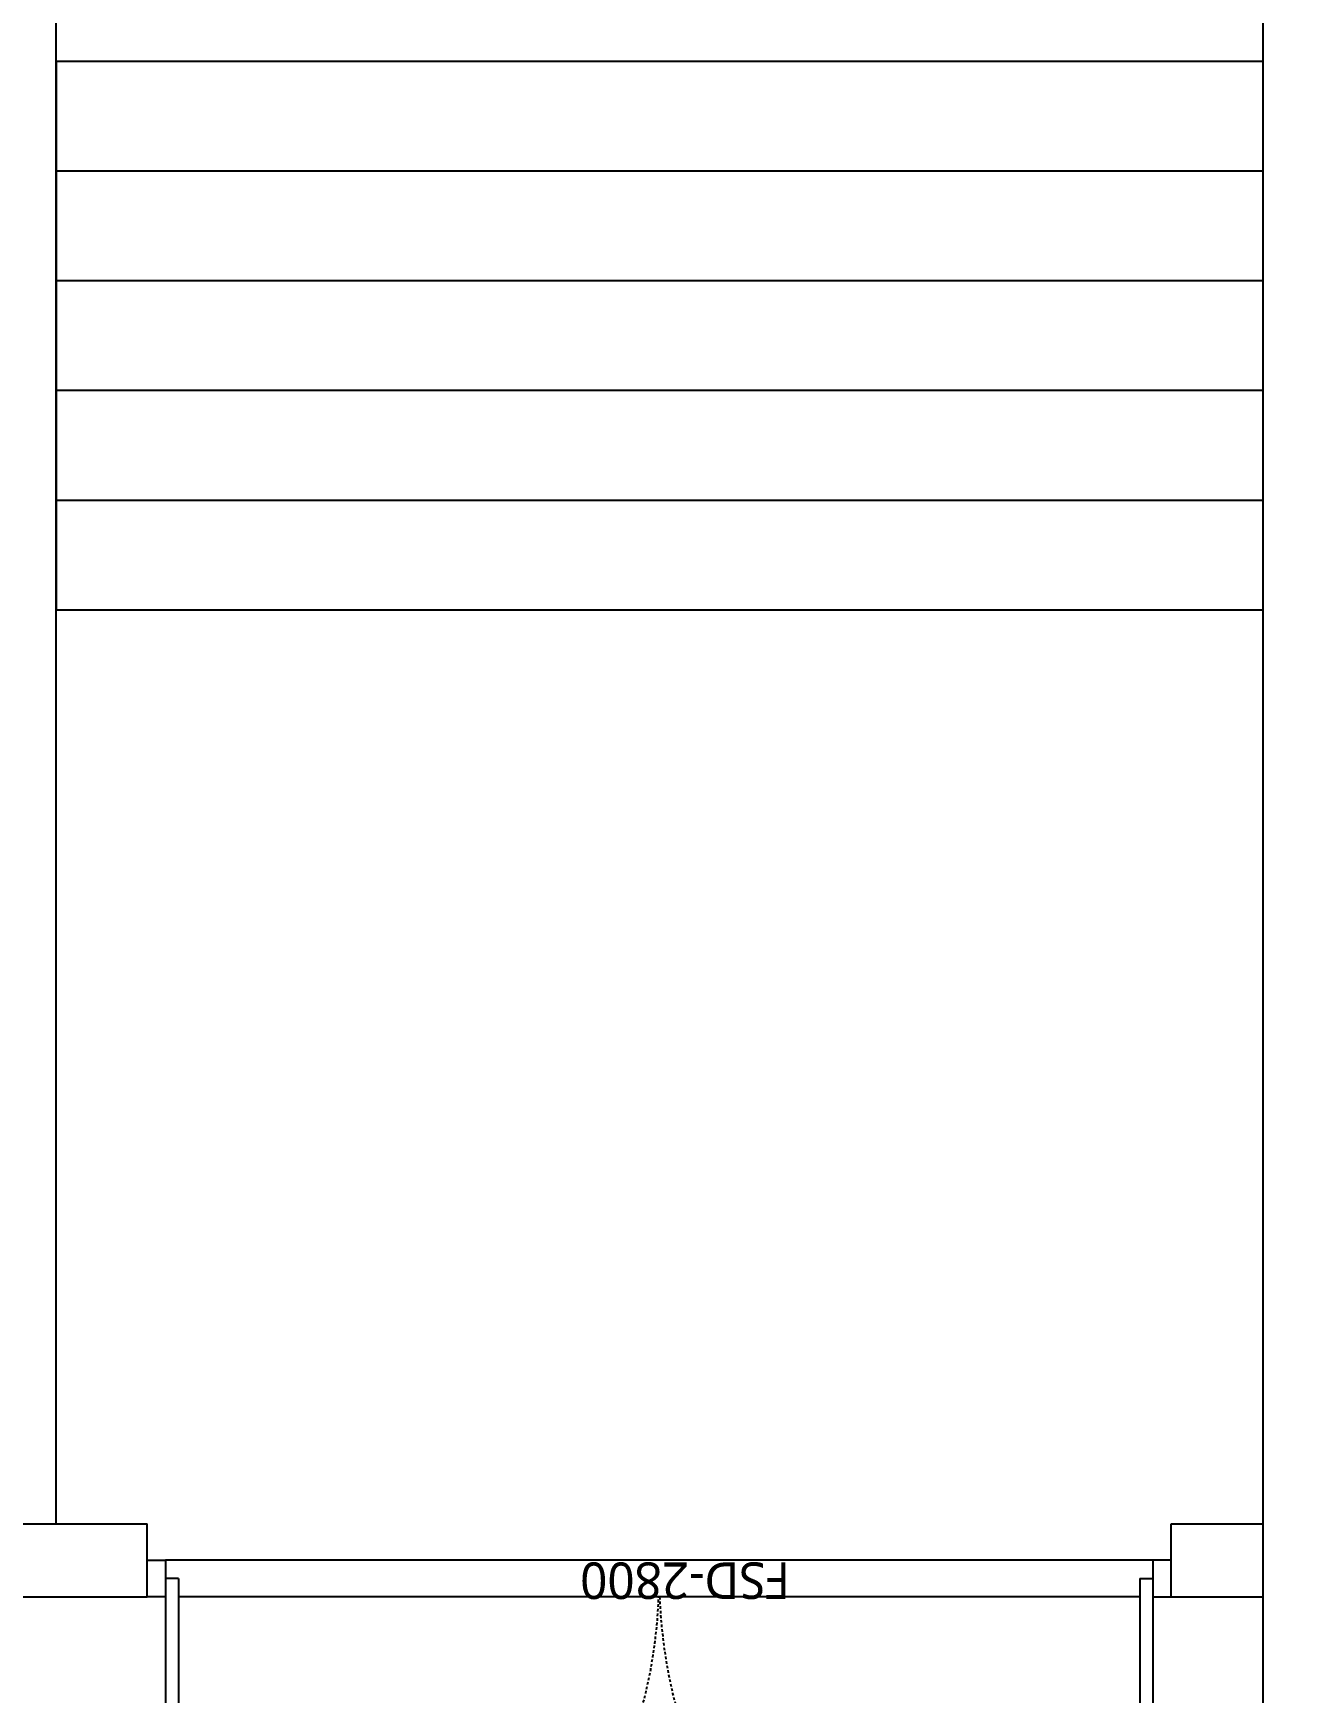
# Model space of a CAD drawing. Header units: millimetres. Extents: x -26983 to 60590, y 825 to 42375.
# Drawn here: x 56441.2 to 56508.7, y 18091.4 to 18180.2 of the extents above; entities that cross this region are included whole.
import ezdxf

# ---------------------------------------------------------------- set-up
doc = ezdxf.new("R2010")
doc.units = ezdxf.units.MM
doc.header["$LTSCALE"] = 100
doc.header["$MEASUREMENT"] = 0
doc.linetypes.add('HID', pattern=[2.5, 1.5, -1])
doc.layers.get('0').update_dxf_attribs({"linetype": 'CONTINUOUS'})
doc.layers.get('Defpoints').update_dxf_attribs({"color": 171, "linetype": 'CONTINUOUS'})
for name, color, linetype in [('DOOR', 4, 'CONTINUOUS'), ('DOOR ELE', 253, 'CONTINUOUS'), ('DOOR(OPEN ELE)', 5, 'CONTINUOUS'), ('ELE9', 9, 'CONTINUOUS')]:
    doc.layers.add(name, color=color, linetype=linetype)
doc.styles.add('나눔바른고딕', font='NanumBarunGothic.ttf')

# ---------------------------------------------------------------- blocks, each defined once
blk = doc.blocks.new('A$Cebd64fee')
at = {"layer": 'DOOR'}
for p, q in [((49.99818705860525, 1441.054975409992), (84.99818705860525, 1441.054975409992)), ((49.99818705860525, 91.05497573036699), (49.99818705860525, 1441.054975409992)), ((84.99818705860525, 91.05497573036699), (84.99818705860525, 1441.054975409992)), ((2714.998187058605, 91.05497573036699), (2714.998187058605, 1441.054975409992)), ((2749.998187058606, 1441.054975409992), (2714.998187058605, 1441.054975409992)), ((2749.998187058606, 91.05497573036699), (2749.998187058606, 1441.054975409992)), ((84.99818705860525, 91.05497573036699), (49.99818705860525, 91.05497573036699)), ((2714.998187058605, 91.05497573036699), (2749.998187058606, 91.05497573036699))]:
    blk.add_line(p, q, dxfattribs=at)
for points in [[(-0.0018129413947463, 41.054975730367), (49.99818705860525, 41.054975730367), (49.99818705860525, 141.054975730367), (-0.0018129413947463, 141.054975730367)], [(2799.998187058605, 41.054975730367), (2749.998187058606, 41.054975730367), (2749.998187058606, 141.054975730367), (2799.998187058605, 141.054975730367)]]:
    blk.add_lwpolyline(points, close=True, dxfattribs=at)
at = {"layer": 'DOOR ELE'}
blk.add_line((84.99818705860525, 141.054975730367), (2714.998187058605, 141.054975730367), dxfattribs=at)
blk.add_lwpolyline([(49.99818705860525, 41.054975730367), (2749.998187058606, 41.054975730367)], dxfattribs=at)
at = {"layer": 'DOOR(OPEN ELE)', "linetype": 'HID', "ltscale": 0.05}
for centre, radius, start, end in [((49.99818705860525, 91.05497573036699), 1349.999999679625, 2.122551377613751, 90), ((2749.998187058606, 91.05497573036699), 1350.000000320375, 90, 177.8774486223862)]:
    blk.add_arc(centre, radius, start, end, dxfattribs=at)
at = {"layer": 'Defpoints', "style": '나눔바른고딕'}
blk.add_text('FSD-2800', height=100, dxfattribs=at).set_placement((1041.944339738227, 46.73777586780488))
blk = doc.blocks.new('B2FF')
at = {"layer": 'ELE9', "color": 253, "ltscale": 0.1}
blk.add_line((37170824.7158264, 586146.474485809), (37170824.7158264, 593846.337561575), dxfattribs=at)
for points in [[(37174174.71605586, 643646.337561575), (37148224.71605586, 643646.3375615748, 0.414213562373095), (37124724.71605586, 620146.3375615748), (37124724.71605586, 600146.351356952, 1.000000293518902), (37171724.71605586, 600146.3375615678), (37171724.71605586, 624896.337561575), (37174174.71605586, 624896.337561575)], [(37174174.71605586, 643346.337561575), (37148224.71605586, 643346.3375615748, 0.4142135623730951), (37125024.71605586, 620146.3375615748), (37125024.71605586, 600146.3513543415, 1.000000000000161), (37171424.71605587, 600146.3375615678), (37171424.71605586, 625196.337561575), (37174174.71605586, 625196.337561575)]]:
    blk.add_lwpolyline(points, format="xyb", dxfattribs=at)
for points in [[(37174124.71605586, 629446.337561575), (37174124.71605586, 577396.3363042756), (37183924.71605586, 577396.3363042756)], [(37147924.71605586, 586146.474485809), (37171073.78969712, 586146.474485809)], [(37171073.78969712, 585946.474485809), (37171073.78969712, 586146.474485809)], [(37173873.78969712, 586146.474485809), (37174124.71605586, 586146.474485809)], [(37173873.78969712, 585946.474485809), (37173873.78969712, 586146.474485809)], [(37147924.71605586, 585946.474485809), (37171073.78969712, 585946.474485809)], [(37173873.78969712, 585946.474485809), (37174124.71605586, 585946.474485809)]]:
    blk.add_lwpolyline(points, dxfattribs=at)
at = {"layer": 'ELE9', "color": 253, "ltscale": 5}
for points in [[(37170824.7158264, 590146.4744858088), (37174124.71605586, 590146.4744858088)], [(37170824.7158264, 590146.4744858088), (37170824.7158264, 588646.4744858088)], [(37170824.7158264, 589846.4744858088), (37174124.71605586, 589846.4744858088)], [(37170824.7158264, 589546.4744858088), (37174124.71605586, 589546.4744858088)], [(37170824.7158264, 589246.4744858088), (37174124.71605586, 589246.4744858088)], [(37170824.7158264, 588946.4744858088), (37174124.71605586, 588946.4744858088)], [(37170824.7158264, 588646.4744858088), (37174124.71605586, 588646.4744858088)]]:
    blk.add_lwpolyline(points, dxfattribs=at)
at = {"layer": 'ELE9', "color": 253, "ltscale": 0.1, "rotation": 180}
blk.add_blockref('A$Cebd64fee', (37173873.78788418, 586087.5294615394), dxfattribs=at)

msp = doc.modelspace()

# ---------------------------------------------------------------- block references
at = {"xscale": 0.01956471256889679, "yscale": 0.01956471256889679, "zscale": 0.01956471256889679}
msp.add_blockref('B2FF', (-670794.0734826884, 6632.608222576702), dxfattribs=at)

doc.saveas('drawing.dxf')
